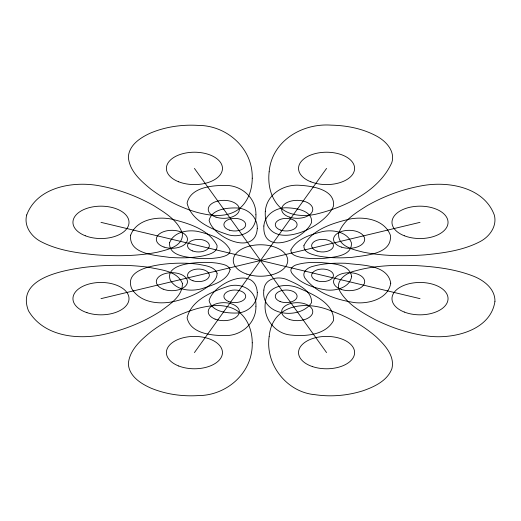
<?xml version="1.0" encoding="UTF-8"?>
<svg xmlns="http://www.w3.org/2000/svg" width="521" height="521" viewBox="0 0 521 521"><rect width="100%" height="100%" fill="white"/><g stroke="black" fill="none" stroke-linecap="round" stroke-linejoin="round"><path stroke-width="0.78" d="M194.424 352.593L326.576 168.407M100.983 298.65L420.017 222.35M100.983 222.35L420.017 298.65M194.424 168.407L326.576 352.593M182.396 283.359C182.734 296.052 170.198 303.984 161.204 310.77C145.339 321.118 127.638 328.504 109.299 333.147C81.667 340.545 44.409 337.999 28.466 310.77C15.754 278.181 63.171 270.269 84.969 267.28C106.154 264.792 127.658 264.46 148.824 267.28C160.481 269.904 177.094 270.692 182.396 283.359M217.107 273.199C217.296 280.252 210.334 284.655 205.333 288.426C196.521 294.176 186.687 298.279 176.502 300.858C161.145 304.967 140.449 303.554 131.592 288.426C124.532 270.321 150.869 265.925 162.982 264.264C174.75 262.884 186.7 262.701 198.455 264.264C204.935 265.723 214.164 266.166 217.107 273.199M230.126 269.39C227.495 281.249 211.78 285.267 201.699 288.751C190.953 291.63 176.463 290.64 170.263 280.051C165.737 267.618 183.451 264.004 192.236 263.138C200.474 262.167 208.836 262.043 217.068 263.138C221.601 264.154 228.061 264.466 230.126 269.39M290.9 249.995C290.379 255.03 296.768 256.293 300.474 257.257C308.386 258.82 316.514 258.878 324.537 258.299C334.013 257.022 352.45 256.117 351.408 242.779C347.312 231.819 333.206 229.5 322.968 231.48C311.206 234.352 296.859 238.52 290.9 249.995M303.932 245.495C303.183 252.678 312.313 254.489 317.602 255.863C328.907 258.097 340.526 258.182 351.981 257.354C365.026 255.277 392.469 254.417 390.372 235.186C384.518 219.523 364.361 216.222 349.741 219.048C332.939 223.151 312.437 229.097 303.932 245.495M338.67 233.493C337.334 246.426 353.759 249.683 363.287 252.157C383.632 256.169 404.543 256.332 425.162 254.841C444.022 252.985 463.443 250.38 480.421 241.425C489.786 236.443 497.327 225.886 494.273 214.939C483.729 186.746 447.454 180.794 421.137 185.88C402.186 189.344 383.912 196.189 367.162 205.665C356.064 212.711 343.046 220.298 338.67 233.493M252.242 342.818C253.03 372.508 226.987 395.66 198.039 395.608C182.07 396.572 165.821 394.267 150.999 388.152C140.794 383.632 128.961 376.142 128.355 363.769C129.488 349.917 140.924 339.966 150.999 331.727C165.085 321.164 181.067 313.095 198.039 308.36C211.174 305.019 226.576 303.183 238.305 311.512C247.957 318.741 252.223 331.082 252.242 342.818M255.909 306.231C256.449 322.538 241.737 335.752 225.801 335.557C212.412 335.713 190.549 333.844 187.085 317.869C191.155 300.63 210.497 292.294 225.801 287.091C239.973 281.314 257.113 289.643 255.909 306.231M257.289 292.515C257.667 303.925 247.364 313.173 236.208 313.043C226.609 313.219 211.8 311.812 209.11 300.663C213.056 283.437 255.44 264.062 257.289 292.515M263.86 226.01C262.174 256.807 305.026 239.08 311.597 222.35C312.535 210.758 296.775 208.231 287.983 207.859C276.833 206.909 264.805 214.164 263.86 226.01M265.306 211.226C262.89 255.225 324.108 229.904 333.499 206.003C335.355 189.357 311.89 185.99 299.757 185.3C283.828 183.939 266.648 194.307 265.306 211.226M269.149 171.813C267.781 183.705 270.262 196.573 278.435 205.684C287.585 215.753 302.356 216.775 314.951 214.418C344.335 207.508 379.014 191.474 391.896 162.409C395.322 150.869 385.748 140.904 376.312 135.942C362.499 128.544 346.732 125.47 331.161 125.144C302.219 123.034 271.754 140.95 269.149 171.813M252.242 178.182C252.223 189.918 247.957 202.259 238.305 209.488C226.576 217.817 211.174 215.981 198.039 212.64C181.067 207.905 165.085 199.836 150.999 189.273C140.924 181.034 129.488 171.083 128.355 157.231C128.961 144.858 140.794 137.368 150.999 132.848C165.821 126.733 182.07 124.428 198.039 125.392C226.987 125.34 253.03 148.492 252.242 178.182M255.909 214.769C257.113 231.357 239.973 239.686 225.801 233.909C210.497 228.706 191.155 220.37 187.085 203.131C190.549 187.156 212.412 185.287 225.801 185.443C241.737 185.248 256.449 198.462 255.909 214.769M257.289 228.485C255.44 256.938 213.056 237.563 209.11 220.337C211.8 209.188 226.609 207.781 236.208 207.957C247.364 207.827 257.667 217.075 257.289 228.485M263.86 290.086C260.428 316.032 300.285 320.356 311.597 302.571C311.942 290.386 297.517 284.232 287.983 280.096C278.917 275.531 264.525 278.019 263.86 290.086M265.306 302.766C263.059 318.266 275.068 333.681 290.751 335.042C305.521 336.612 325.566 335.101 333.499 320.604C334.599 303.574 312.795 294.15 299.757 288.491C286.472 282.356 266.459 285.033 265.306 302.766M269.149 336.586C265.104 364.479 286.719 392.222 314.951 394.677C330.991 397.093 347.546 395.621 363.007 390.77C374.449 386.745 387.305 380.812 391.896 368.692C395.042 355.934 384.85 345 376.312 336.957C363.144 325.436 347.598 316.794 331.161 310.887C306.127 300.298 272.223 303.854 269.149 336.586M26.727 214.939C23.673 225.886 31.214 236.443 40.579 241.425C57.557 250.38 76.978 252.985 95.838 254.841C116.457 256.332 137.368 256.169 157.713 252.157C167.241 249.683 183.666 246.426 182.33 233.493C177.954 220.298 164.936 212.711 153.838 205.665C137.088 196.189 118.814 189.344 99.863 185.88C73.546 180.794 37.271 186.746 26.727 214.939M130.628 235.186C128.531 254.417 155.974 255.277 169.019 257.354C180.474 258.182 192.093 258.097 203.398 255.863C208.687 254.489 217.817 252.678 217.068 245.495C208.563 229.097 188.061 223.151 171.259 219.048C156.639 216.222 136.482 219.523 130.628 235.186M169.592 242.779C168.55 256.117 186.987 257.022 196.463 258.299C204.486 258.878 212.614 258.82 220.526 257.257C224.232 256.293 230.621 255.03 230.1 249.995C224.141 238.52 209.794 234.352 198.032 231.48C187.794 229.5 173.688 231.819 169.592 242.779M351.675 276.364C349.923 287.449 336.214 291.044 326.576 290.002C313.727 288.08 299.647 283.45 291.539 272.724C288.986 268.575 293.792 265.261 297.419 264.525C304.824 262.441 312.6 262.226 320.239 262.441C330.828 263.815 349.037 263.033 351.675 276.364M390.75 283.163C388.249 299.002 368.666 304.127 354.892 302.642C336.54 299.901 316.429 293.284 304.844 277.967C301.19 272.034 308.061 267.299 313.245 266.251C323.821 263.274 334.925 262.962 345.84 263.274C360.506 265.378 387.533 264.036 390.75 283.163M494.95 301.294C490.808 329.969 454.892 338.806 430.405 336.364C411.167 334.345 392.541 328.191 375.237 319.679C362.167 312.672 348.321 304.902 340.317 291.936C333.746 281.262 346.113 272.743 355.446 270.855C374.475 265.495 394.469 264.935 414.11 265.495C434.24 266.537 454.651 268.849 473.556 276.221C484.035 280.389 495.184 288.901 494.95 301.294M341.333 289.481A15.571 8.994 0 0 0 364.693 281.692A15.571 8.994 0 0 0 341.333 273.909A15.571 8.994 0 0 0 341.333 289.481M341.333 247.091A15.571 8.994 0 0 0 364.693 239.308A15.571 8.994 0 0 0 341.333 231.519A15.571 8.994 0 0 0 341.333 247.091M289.422 217.12A15.571 8.994 0 0 0 312.782 209.338A15.571 8.994 0 0 0 289.422 201.549A15.571 8.994 0 0 0 289.422 217.12M216.007 217.12A15.571 8.994 0 0 0 239.367 209.338A15.571 8.994 0 0 0 216.007 201.549A15.571 8.994 0 0 0 216.007 217.12M164.095 247.091A15.571 8.994 0 0 0 187.456 239.308A15.571 8.994 0 0 0 164.095 231.519A15.571 8.994 0 0 0 164.095 247.091M163.151 289.142A15.571 8.994 0 0 0 187.417 282.336A15.571 8.994 0 0 0 165.072 273.603A15.571 8.994 0 0 0 163.151 289.142M215.062 319.113A15.571 8.994 0 0 0 239.328 312.307A15.571 8.994 0 0 0 216.99 303.574A15.571 8.994 0 0 0 215.062 319.113M289.422 319.451A15.571 8.994 0 0 0 312.782 311.662A15.571 8.994 0 0 0 289.422 303.88A15.571 8.994 0 0 0 289.422 319.451M246.876 274.124A27.255 15.734 0 0 0 287.755 260.5A27.255 15.734 0 0 0 246.876 246.876A27.255 15.734 0 0 0 246.876 274.124M317.081 280.786A10.902 6.291 0 0 0 333.433 275.335A10.902 6.291 0 0 0 317.081 269.885A10.902 6.291 0 0 0 317.081 280.786M317.081 251.115A10.902 6.291 0 0 0 333.433 245.665A10.902 6.291 0 0 0 317.081 240.214A10.902 6.291 0 0 0 317.081 251.115M280.747 230.139A10.902 6.291 0 0 0 297.1 224.688A10.902 6.291 0 0 0 280.747 219.237A10.902 6.291 0 0 0 280.747 230.139M229.351 230.139A10.902 6.291 0 0 0 245.704 224.688A10.902 6.291 0 0 0 229.351 219.237A10.902 6.291 0 0 0 229.351 230.139M192.353 250.875A10.902 6.291 0 0 0 209.338 246.114A10.902 6.291 0 0 0 193.701 240.005A10.902 6.291 0 0 0 192.353 250.875M193.017 280.786A10.902 6.291 0 0 0 209.37 275.335A10.902 6.291 0 0 0 193.017 269.885A10.902 6.291 0 0 0 193.017 280.786M228.693 301.529A10.902 6.291 0 0 0 245.678 296.762A10.902 6.291 0 0 0 230.041 290.653A10.902 6.291 0 0 0 228.693 301.529M280.083 301.529A10.902 6.291 0 0 0 297.068 296.762A10.902 6.291 0 0 0 281.431 290.653A10.902 6.291 0 0 0 280.083 301.529M404.303 312.053A28.03 16.184 0 0 0 447.975 299.803A28.03 16.184 0 0 0 407.767 284.088A28.03 16.184 0 0 0 404.303 312.053M404.303 235.759A28.03 16.184 0 0 0 447.975 223.509A28.03 16.184 0 0 0 407.767 207.794A28.03 16.184 0 0 0 404.303 235.759M310.861 181.809A28.03 16.184 0 0 0 354.534 169.559A28.03 16.184 0 0 0 314.326 153.845A28.03 16.184 0 0 0 310.861 181.809M178.716 181.809A28.03 16.184 0 0 0 222.389 169.559A28.03 16.184 0 0 0 182.174 153.845A28.03 16.184 0 0 0 178.716 181.809M85.268 235.759A28.03 16.184 0 0 0 128.947 223.509A28.03 16.184 0 0 0 88.733 207.794A28.03 16.184 0 0 0 85.268 235.759M86.968 312.665A28.03 16.184 0 0 0 129.019 298.65A28.03 16.184 0 0 0 86.968 284.629A28.03 16.184 0 0 0 86.968 312.665M178.716 365.996A28.03 16.184 0 0 0 222.389 353.752A28.03 16.184 0 0 0 182.174 338.038A28.03 16.184 0 0 0 178.716 365.996M312.554 366.615A28.03 16.184 0 0 0 354.606 352.593A28.03 16.184 0 0 0 312.554 338.578A28.03 16.184 0 0 0 312.554 366.615"/></g></svg>
